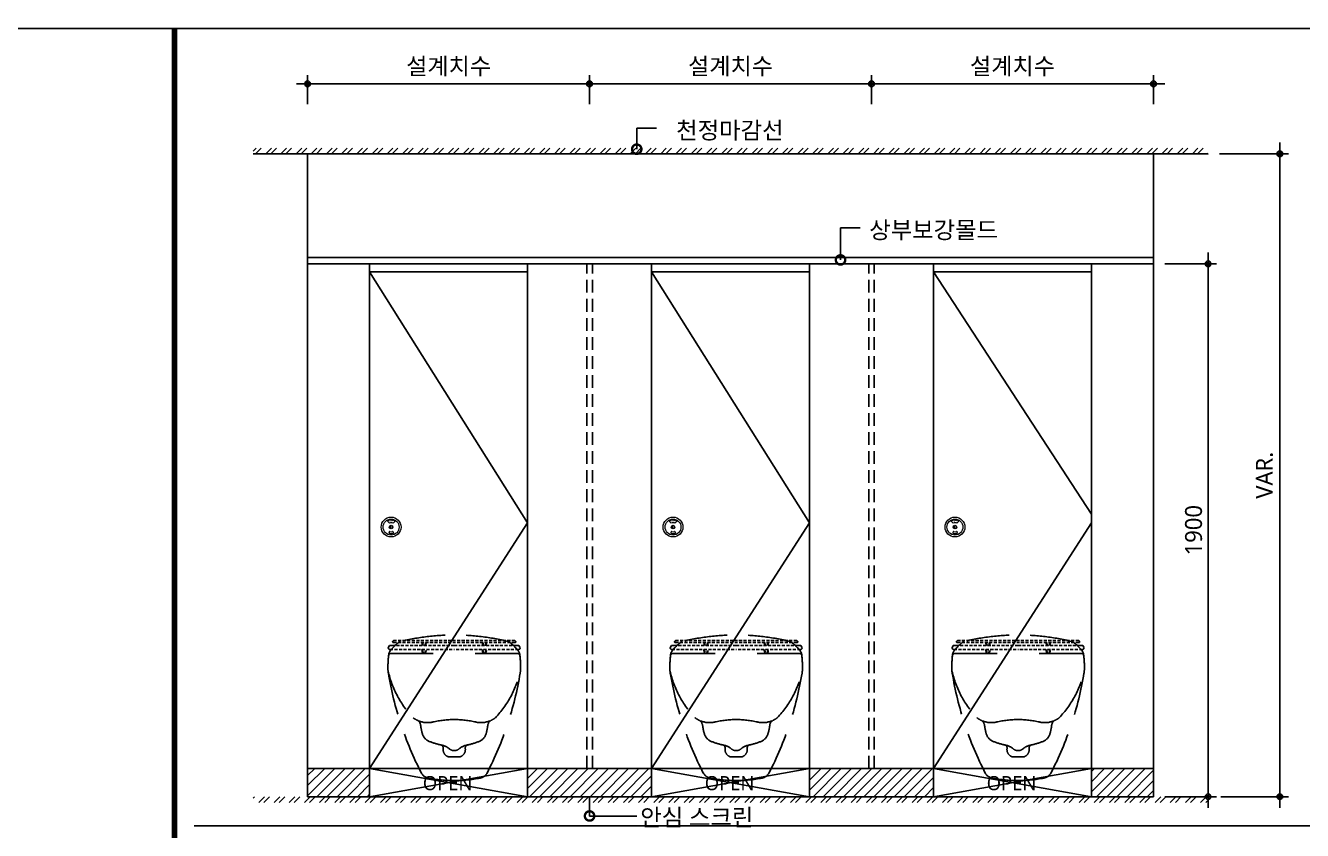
# Model space of a CAD drawing. Extents: x -256 to 8104, y -176 to 5714.
# Drawn here: x 2220 to 4485, y 4116 to 5543 of the extents above; entities that cross this region are included whole.
import ezdxf
from ezdxf.enums import TextEntityAlignment as Align

# ---------------------------------------------------------------- set-up
doc = ezdxf.new("R2010")
doc.units = 0
doc.header["$LTSCALE"] = 30
doc.linetypes.add('HIDDEN', pattern=[0.375, 0.25, -0.125])
doc.layers.get('0').update_dxf_attribs({"linetype": 'CONTINUOUS'})
doc.layers.get('DEFPOINTS').update_dxf_attribs({"linetype": 'CONTINUOUS'})
for name, color, linetype in [('DIM', 7, 'CONTINUOUS'), ('HAT', 8, 'CONTINUOUS'), ('HID', 9, 'HIDDEN'), ('문자', 3, 'CONTINUOUS'), ('부자재', 4, 'CONTINUOUS'), ('잠금쇠(회전형)', 4, 'CONTINUOUS'), ('치수', 1, 'CONTINUOUS'), ('판넬', 2, 'CONTINUOUS'), ('해치', 8, 'CONTINUOUS')]:
    doc.layers.add(name, color=color, linetype=linetype)
doc.styles.add('HDW', font='gulim.ttc')
doc.styles.add('돋움', font='malgun.ttf')
doc.dimstyles.new('10', dxfattribs={"dimscale": 10, "dimtxt": 3, "dimasz": 1, "dimexe": 1.5, "dimexo": 2, "dimgap": 1, "dimtad": 1, "dimdec": 0, "dimlunit": 6, "dimtxsty": '돋움', "dimblk": 'DIMDOT', "dimcen": -1, "dimdle": 1.5, "dimclrt": 3, "dimazin": 3, "dimtfac": 1, "dimtdec": 0, "dimtix": 1, "dimtmove": 2, "dimatfit": 3, "dimldrblk": 'DIMDOT', "dimarcsym": 0})
pattern_1 = [(45, (190151.98, -6962.043), (-8.980256, 8.980256), [])]

# ---------------------------------------------------------------- blocks, each defined once
blk = doc.blocks.new('DIMDOT')
at = {"linetype": 'Continuous'}
blk.add_line((-2, 0), (2, 0), dxfattribs=at)
for radius in [0.5, 0.25]:
    blk.add_circle((0, 0), radius, dxfattribs=at)
blk = doc.blocks.new('*D1070')
at = {"layer": 'DEFPOINTS', "color": 0}
for p in [(201693.7, -1346.1), (201193.7, -1402.4), (201693.7, -1402.4)]:
    blk.add_point(p, dxfattribs=at)
at = {"layer": 'DIM', "color": 0, "lineweight": -2, "ltscale": 10}
for p, q in [((201193.7, -1382.4), (201193.7, -1331.1)), ((201693.7, -1382.4), (201693.7, -1331.1)), ((201203.7, -1346.1), (201683.7, -1346.1))]:
    blk.add_line(p, q, dxfattribs=at)
at = {"layer": 'DIM', "color": 0, "lineweight": -2, "xscale": 10, "yscale": 10, "zscale": 10, "rotation": 180}
blk.add_blockref('DIMDOT', (201193.7, -1346.1), dxfattribs=at)
at = {"layer": 'DIM', "color": 0, "lineweight": -2, "xscale": 10, "yscale": 10, "zscale": 10}
blk.add_blockref('DIMDOT', (201693.7, -1346.1), dxfattribs=at)
at = {"layer": 'DIM', "color": 3, "insert": (201443.7, -1316.5), "char_height": 30, "attachment_point": 5, "style": '돋움'}
blk.add_mtext('설계치수', dxfattribs=at)
blk = doc.blocks.new('*D1071')
at = {"layer": 'DEFPOINTS', "color": 0}
for p in [(202193.7, -1346.1), (201693.7, -1402.4), (202193.7, -1402.4)]:
    blk.add_point(p, dxfattribs=at)
at = {"layer": 'DIM', "color": 0, "lineweight": -2, "ltscale": 10}
for p, q in [((201693.7, -1382.4), (201693.7, -1331.1)), ((202193.7, -1382.4), (202193.7, -1331.1)), ((201703.7, -1346.1), (202183.7, -1346.1))]:
    blk.add_line(p, q, dxfattribs=at)
at = {"layer": 'DIM', "color": 0, "lineweight": -2, "xscale": 10, "yscale": 10, "zscale": 10, "rotation": 180}
blk.add_blockref('DIMDOT', (201693.7, -1346.1), dxfattribs=at)
at = {"layer": 'DIM', "color": 0, "lineweight": -2, "xscale": 10, "yscale": 10, "zscale": 10}
blk.add_blockref('DIMDOT', (202193.7, -1346.1), dxfattribs=at)
at = {"layer": 'DIM', "color": 3, "insert": (201943.7, -1316.5), "char_height": 30, "attachment_point": 5, "style": '돋움'}
blk.add_mtext('설계치수', dxfattribs=at)
blk = doc.blocks.new('*D1072')
at = {"layer": 'DEFPOINTS', "color": 0}
for p in [(202693.7, -1346.1), (202193.7, -1402.4), (202693.7, -1402.4)]:
    blk.add_point(p, dxfattribs=at)
at = {"layer": 'DIM', "color": 0, "lineweight": -2, "ltscale": 10}
for p, q in [((202193.7, -1382.4), (202193.7, -1331.1)), ((202693.7, -1382.4), (202693.7, -1331.1)), ((202203.7, -1346.1), (202683.7, -1346.1))]:
    blk.add_line(p, q, dxfattribs=at)
at = {"layer": 'DIM', "color": 0, "lineweight": -2, "xscale": 10, "yscale": 10, "zscale": 10, "rotation": 180}
blk.add_blockref('DIMDOT', (202193.7, -1346.1), dxfattribs=at)
at = {"layer": 'DIM', "color": 0, "lineweight": -2, "xscale": 10, "yscale": 10, "zscale": 10}
blk.add_blockref('DIMDOT', (202693.7, -1346.1), dxfattribs=at)
at = {"layer": 'DIM', "color": 3, "insert": (202443.7, -1316.5), "char_height": 30, "attachment_point": 5, "style": '돋움'}
blk.add_mtext('설계치수', dxfattribs=at)
blk = doc.blocks.new('*D1073')
at = {"layer": 'DEFPOINTS', "color": 0}
for p in [(202693.7, -1665.3), (202693.7, -2610.3), (202790.6, -2610.3)]:
    blk.add_point(p, dxfattribs=at)
at = {"layer": 'DIM', "color": 0, "lineweight": -2, "ltscale": 10}
for p, q in [((202713.7, -1665.3), (202805.6, -1665.3)), ((202790.6, -1675.3), (202790.6, -2600.3)), ((202713.7, -2610.3), (202805.6, -2610.3))]:
    blk.add_line(p, q, dxfattribs=at)
at = {"layer": 'DIM', "color": 0, "lineweight": -2, "xscale": 10, "yscale": 10, "zscale": 10}
for p, rotation in [((202790.6, -1665.3), 90), ((202790.6, -2610.3), 270)]:
    blk.add_blockref('DIMDOT', p, dxfattribs=dict(at, rotation=rotation))
at = {"layer": 'DIM', "color": 3, "insert": (202765, -2137.8), "char_height": 30, "attachment_point": 5, "rotation": 90, "style": '돋움'}
blk.add_mtext('1900', dxfattribs=at)
blk = doc.blocks.new('A$C460A2A32')
at = {"color": 0}
for p, q in [((12.8, 32), (11.2, 30.4)), ((12.8, 32), (162.3, 32)), ((311.8, 32), (162.3, 32)), ((311.8, 32), (313.4, 30.4)), ((2.8, 20), (0.5, 16)), ((2.8, 20), (8.6, 20)), ((3.9, 10), (162.3, 10)), ((8.6, 20), (162.3, 20)), ((12.6, 27), (162.3, 27)), ((312, 27), (162.3, 27)), ((316, 20), (162.3, 20)), ((320.7, 10), (162.3, 10)), ((321.8, 20), (316, 20)), ((321.8, 20), (324.1, 16))]:
    blk.add_line(p, q, dxfattribs=at)
for centre, radius, start, end in [((3.9, 14), 4, 150.0107, 270), ((12.6, 29), 2, 135, 270), ((108.9, 28.2), 26, 182.6717, 198.4118), ((108.9, 10), 26, 180, 202.6199), ((107.4, 28.2), 23, 183.0205, 200.9186), ((107.4, 10), 23, 180, 205.7715), ((68.6, 10), 23, 334.2285, 0), ((68.6, 28.2), 23, 339.0814, 356.9795), ((67.1, 10), 26, 337.3801, 0), ((67.1, 28.2), 26, 341.5882, 357.3283), ((257.5, 28.2), 26, 182.6717, 198.4118), ((257.5, 10), 26, 180, 202.6199), ((256, 28.2), 23, 183.0205, 200.9186), ((256, 10), 23, 180, 205.7715), ((217.2, 10), 23, 334.2285, 0), ((217.2, 28.2), 23, 339.0814, 356.9795), ((215.7, 10), 26, 337.3801, 0), ((215.7, 28.2), 26, 341.5882, 357.3283), ((312, 29), 2, 270, 45), ((320.7, 14), 4, 270, 29.9893)]:
    blk.add_arc(centre, radius, start, end, dxfattribs=at)
blk = doc.blocks.new('_DOTSMALL')
at = {"color": 0, "linetype": 'ByBlock', "const_width": 0.5}
blk.add_lwpolyline([(-0.0625, 0, 1), (0.0625, 0, 1)], format="xyb", close=True, dxfattribs=at)
blk = doc.blocks.new('A$C63EC304E')
at = {"layer": '치수', "color": 1, "xscale": 2.5, "yscale": 2.5, "zscale": 2.5, "rotation": 234.3098741996962}
blk.add_blockref('_DOTSMALL', (0.31, 0.31), dxfattribs=at)
blk = doc.blocks.new('A$C2BC9653E')
at = {"layer": '치수', "xscale": 0.3333333333333333, "yscale": 0.3333333333333333, "zscale": 0.3333333333333333}
blk.add_blockref('A$C63EC304E', (0, 0), dxfattribs=at)
blk = doc.blocks.new('A$C7FC71301')
at = {"layer": '치수', "rotation": 180}
blk.add_blockref('A$C2BC9653E', (0.208, 0.208), dxfattribs=at)
blk = doc.blocks.new('A$C4A20372B')
at = {"layer": '치수'}
blk.add_blockref('A$C7FC71301', (0, 0), dxfattribs=at)
blk = doc.blocks.new('A$C566469F5')
at = {"layer": '치수'}
blk.add_blockref('A$C4A20372B', (0, 0), dxfattribs=at)
blk = doc.blocks.new('A$C7E317CD4')
at = {"layer": '해치', "xscale": 2, "yscale": 2, "zscale": 2}
blk.add_blockref('A$C566469F5', (0, 0), dxfattribs=at)
blk = doc.blocks.new('A$C601D7F27')
at = {"layer": '치수'}
blk.add_blockref('A$C7E317CD4', (0, 0), dxfattribs=at)
blk = doc.blocks.new('A$C38802C08')
at = {"layer": '치수'}
blk.add_blockref('A$C601D7F27', (0, 0), dxfattribs=at)
blk = doc.blocks.new('*D1089')
at = {"layer": 'DEFPOINTS', "color": 0}
for p in [(202790.6, -1470.5), (202918, -1470.5), (202793.1, -2610.3)]:
    blk.add_point(p, dxfattribs=at)
at = {"layer": 'DIM', "color": 0, "lineweight": -2, "ltscale": 10}
for p, q in [((202810.6, -1470.5), (202933, -1470.5)), ((202918, -2600.3), (202918, -1480.5)), ((202813.1, -2610.3), (202933, -2610.3))]:
    blk.add_line(p, q, dxfattribs=at)
at = {"layer": 'DIM', "color": 0, "lineweight": -2, "xscale": 10, "yscale": 10, "zscale": 10}
for p, rotation in [((202918, -1470.5), 90), ((202918, -2610.3), 270)]:
    blk.add_blockref('DIMDOT', p, dxfattribs=dict(at, rotation=rotation))
at = {"layer": 'DIM', "color": 3, "insert": (202890.7, -2040.4), "char_height": 30, "attachment_point": 5, "rotation": 90, "style": '돋움'}
blk.add_mtext('VAR.', dxfattribs=at)
blk = doc.blocks.new('BASIC_40', base_point=(198473.5, -6786.3))
at = {"layer": 'HAT'}
h = blk.add_hatch(dxfattribs=at)
h.set_pattern_fill('ANSI32', color=256, scale=2, style=0)
h.set_pattern_definition([(45, (189857.61, -7103.519), (-13.470384, 13.470384), []), (45, (189866.59, -7103.519), (-13.470384, 13.470384), [])])
h.paths.add_polyline_path([(201097, -1460.5), (202790.6, -1460.5), (202790.6, -1470.5), (201097, -1470.5)])
h = blk.add_hatch(dxfattribs=at)
h.set_pattern_fill('ANSI32', color=256, scale=2, style=0)
h.set_pattern_definition([(45, (189857.61, -6921.539), (-13.470384, 13.470384), []), (45, (189866.59, -6921.539), (-13.470384, 13.470384), [])])
h.paths.add_polyline_path([(201097, -2620.8), (202790.6, -2620.8), (202790.6, -2610.8), (201097, -2610.8)])
at = {"layer": '해치', "transparency": 33554687}
h = blk.add_hatch(dxfattribs=at)
h.set_pattern_fill('ANSI31', color=3, scale=4)
h.set_pattern_definition(pattern_1)
h.paths.add_polyline_path([(201193.7, -2560.3), (201303.7, -2560.3), (201303.7, -2610.3), (201193.7, -2610.3)])
h = blk.add_hatch(dxfattribs=at)
h.set_pattern_fill('ANSI31', color=3, scale=4)
h.set_pattern_definition(pattern_1)
h.paths.add_polyline_path([(201583.7, -2560.3), (201803.7, -2560.3), (201803.7, -2610.3), (201583.7, -2610.3)])
h.paths.add_polyline_path([(202083.7, -2560.3), (202303.7, -2560.3), (202303.7, -2610.3), (202083.7, -2610.3)])
h.paths.add_polyline_path([(202583.7, -2560.3), (202693.7, -2560.3), (202693.7, -2610.3), (202583.7, -2610.3)])
at = {"color": 2}
blk.add_line((201097, -1470.5), (202790.6, -1470.5), dxfattribs=at)
for p, q in [((201193.7, -2131.7), (201193.7, -1470.5)), ((202693.7, -2131.7), (202693.7, -1470.5)), ((201193.7, -2145.4), (201193.7, -2610.3)), ((202693.7, -2145.4), (202693.7, -2610.3)), ((201193.7, -2610.3), (202693.7, -2610.3))]:
    blk.add_line(p, q)
at = {"color": 8}
blk.add_line((200992.3, -2662.1), (204340.1, -2662.1), dxfattribs=at)
at = {"color": 8, "const_width": 10}
blk.add_lwpolyline([(200957.6, -4017), (200957.6, -1247.9)], dxfattribs=at)
at = {"color": 2}
for points in [[(198472.8, -1247.9), (205725.1, -1247.9), (205725.1, -6786.2), (198472.8, -6786.2)], [(198472.8, -1247.9), (205725.1, -1247.9), (205725.1, -6786.2), (198472.8, -6786.2)], [(198472.8, -1247.9), (206454.7, -1247.9), (206454.7, -6786.2), (198472.8, -6786.2)], [(201193.7, -1654.3), (202693.7, -1654.3), (202693.7, -1665.3), (201193.7, -1665.3)]]:
    blk.add_lwpolyline(points, close=True, dxfattribs=at)
at = {"layer": 'HID', "ltscale": 3}
for p, q in [((201688.7, -2560.3), (201688.7, -1665.3)), ((201698.7, -2560.3), (201698.7, -1665.3)), ((202188.7, -2560.3), (202188.7, -1665.3)), ((202198.7, -2560.3), (202198.7, -1665.3))]:
    blk.add_line(p, q, dxfattribs=at)
at = {"layer": 'HID', "ltscale": 10}
for p, q in [((201341.5, -2356.3), (201453.7, -2356.3)), ((201565.9, -2356.3), (201453.7, -2356.3)), ((201841.5, -2356.3), (201953.7, -2356.3)), ((202065.9, -2356.3), (201953.7, -2356.3)), ((202341.5, -2356.3), (202453.7, -2356.3)), ((202565.9, -2356.3), (202453.7, -2356.3))]:
    blk.add_line(p, q, dxfattribs=at)
for centre, radius, start, end in [((201453.7, -2726.7), 403.1, 76.2923, 103.7077), ((201953.7, -2726.7), 403.1, 76.2923, 103.7077), ((202453.7, -2726.7), 403.1, 76.2923, 103.7077), ((201346.6, -2358.4), 9, 143.1013, 172.4918), ((201411.3, -2407), 90, 128.0065, 143.1013), ((201359.6, -2340.8), 6, 103.9579, 128.0065), ((201547.8, -2340.8), 6, 51.9935, 76.0421), ((201496.1, -2407), 90, 36.8987, 51.9935), ((201560.8, -2358.4), 9, 7.5082, 36.8987), ((201846.6, -2358.4), 9, 143.1013, 172.4918), ((201911.3, -2407), 90, 128.0065, 143.1013), ((201859.6, -2340.8), 6, 103.9579, 128.0065), ((202047.8, -2340.8), 6, 51.9935, 76.0421), ((201996.1, -2407), 90, 36.8987, 51.9935), ((202060.8, -2358.4), 9, 7.5082, 36.8987), ((202346.6, -2358.4), 9, 143.1013, 172.4918), ((202411.3, -2407), 90, 128.0065, 143.1013), ((202359.6, -2340.8), 6, 103.9579, 128.0065), ((202547.8, -2340.8), 6, 51.9935, 76.0421), ((202496.1, -2407), 90, 36.8987, 51.9935), ((202560.8, -2358.4), 9, 7.5082, 36.8987), ((201516.1, -2380.7), 180, 172.4918, 181.055), ((201341.5, -2360.5), 4.2, 90, 173.3826), ((201565.9, -2360.5), 4.2, 6.6174, 90), ((201391.3, -2380.7), 180, 358.945, 7.5082), ((202016.1, -2380.7), 180, 172.4918, 181.055), ((201841.5, -2360.5), 4.2, 90, 173.3826), ((202065.9, -2360.5), 4.2, 6.6174, 90), ((201891.3, -2380.7), 180, 358.945, 7.5082), ((202516.1, -2380.7), 180, 172.4918, 181.055), ((202341.5, -2360.5), 4.2, 90, 173.3826), ((202565.9, -2360.5), 4.2, 6.6174, 90), ((202391.3, -2380.7), 180, 358.945, 7.5082), ((201378.1, -2383.3), 42, 181.055, 190.5892), ((201509, -2348.3), 177, 192.809, 223.5419), ((201931.1, -2293.1), 602.3, 189.3568, 207.2383), ((200976.3, -2293.1), 602.3, 332.7617, 350.6432), ((201398.4, -2348.3), 177, 316.4581, 347.191), ((201529.3, -2383.3), 42, 349.4108, 358.945), ((201878.1, -2383.3), 42, 181.055, 190.5892), ((202009, -2348.3), 177, 192.809, 223.5419), ((202431.1, -2293.1), 602.3, 189.3568, 207.2383), ((201476.3, -2293.1), 602.3, 332.7617, 350.6432), ((201898.4, -2348.3), 177, 316.4581, 347.191), ((202029.3, -2383.3), 42, 349.4108, 358.945), ((202378.1, -2383.3), 42, 181.055, 190.5892), ((202509, -2348.3), 177, 192.809, 223.5419), ((202931.1, -2293.1), 602.3, 189.3568, 207.2383), ((201976.3, -2293.1), 602.3, 332.7617, 350.6432), ((202398.4, -2348.3), 177, 316.4581, 347.191), ((202529.3, -2383.3), 42, 349.4108, 358.945), ((201406.3, -2437), 42, 232.3598, 243.5689), ((201382.2, -2485.3), 12, 6.9609, 63.5689), ((201406.3, -2437), 42, 248.0565, 282.8609), ((201484.6, -2472.9), 91.1, 186.9609, 196.5836), ((201453.7, -2644.6), 171, 90, 102.8609), ((201453.7, -2644.6), 171, 77.1391, 90), ((201501.1, -2437), 42, 257.1391, 291.9435), ((201422.8, -2472.9), 91.1, 343.4164, 353.0391), ((201525.1, -2485.3), 12, 116.4311, 173.0391), ((201501.1, -2437), 42, 296.4311, 307.6402), ((201906.3, -2437), 42, 232.3598, 243.5689), ((201882.2, -2485.3), 12, 6.9609, 63.5689), ((201906.3, -2437), 42, 248.0565, 282.8609), ((201984.6, -2472.9), 91.1, 186.9609, 196.5836), ((201953.7, -2644.6), 171, 90, 102.8609), ((201953.7, -2644.6), 171, 77.1391, 90), ((202001.1, -2437), 42, 257.1391, 291.9435), ((201922.8, -2472.9), 91.1, 343.4164, 353.0391), ((202025.1, -2485.3), 12, 116.4311, 173.0391), ((202001.1, -2437), 42, 296.4311, 307.6402), ((202406.3, -2437), 42, 232.3598, 243.5689), ((202382.2, -2485.3), 12, 6.9609, 63.5689), ((202406.3, -2437), 42, 248.0565, 282.8609), ((202484.6, -2472.9), 91.1, 186.9609, 196.5836), ((202453.7, -2644.6), 171, 90, 102.8609), ((202453.7, -2644.6), 171, 77.1391, 90), ((202501.1, -2437), 42, 257.1391, 291.9435), ((202422.8, -2472.9), 91.1, 343.4164, 353.0391), ((202525.1, -2485.3), 12, 116.4311, 173.0391), ((202501.1, -2437), 42, 296.4311, 307.6402), ((201417.4, -2492.9), 21, 196.5836, 247.6201), ((201453.7, -2404.7), 116.3, 247.6201, 258.9228), ((201453.7, -2404.7), 116.3, 281.0772, 292.3799), ((201490, -2492.9), 21, 292.3799, 343.4164), ((201917.4, -2492.9), 21, 196.5836, 247.6201), ((201953.7, -2404.7), 116.3, 247.6201, 258.9228), ((201953.7, -2404.7), 116.3, 281.0772, 292.3799), ((201990, -2492.9), 21, 292.3799, 343.4164), ((202417.4, -2492.9), 21, 196.5836, 247.6201), ((202453.7, -2404.7), 116.3, 247.6201, 258.9228), ((202453.7, -2404.7), 116.3, 281.0772, 292.3799), ((202490, -2492.9), 21, 292.3799, 343.4164), ((201428.2, -2524.3), 6, 0, 77.9673), ((201425.6, -2548.3), 30, 49.4621, 78.9228), ((201447.6, -2526.7), 13.6, 169.8446, 248.5821), ((201453.7, -2515.4), 13.3, 229.4621, 270), ((201453.7, -2515.4), 13.3, 270, 310.5379), ((201481.8, -2548.3), 30, 101.0772, 130.5379), ((201459.8, -2526.7), 13.6, 291.4179, 10.1554), ((201479.2, -2524.3), 6, 102.0327, 180), ((201928.2, -2524.3), 6, 0, 77.9673), ((201925.6, -2548.3), 30, 49.4621, 78.9228), ((201947.6, -2526.7), 13.6, 169.8446, 248.5821), ((201953.7, -2515.4), 13.3, 229.4621, 270), ((201953.7, -2515.4), 13.3, 270, 310.5379), ((201981.8, -2548.3), 30, 101.0772, 130.5379), ((201959.8, -2526.7), 13.6, 291.4179, 10.1554), ((201979.2, -2524.3), 6, 102.0327, 180), ((202428.2, -2524.3), 6, 0, 77.9673), ((202425.6, -2548.3), 30, 49.4621, 78.9228), ((202447.6, -2526.7), 13.6, 169.8446, 248.5821), ((202453.7, -2515.4), 13.3, 229.4621, 270), ((202453.7, -2515.4), 13.3, 270, 310.5379), ((202481.8, -2548.3), 30, 101.0772, 130.5379), ((202459.8, -2526.7), 13.6, 291.4179, 10.1554), ((202479.2, -2524.3), 6, 102.0327, 180), ((201453.7, -2368.8), 171, 266.2838, 270), ((201453.7, -2368.8), 171, 270, 273.7162), ((201953.7, -2368.8), 171, 266.2838, 270), ((201953.7, -2368.8), 171, 270, 273.7162), ((202453.7, -2368.8), 171, 266.2838, 270), ((202453.7, -2368.8), 171, 270, 273.7162), ((201411.1, -2559.6), 18, 210.6249, 258.7833), ((201453.7, -2344.8), 237, 258.7833, 270), ((201453.7, -2344.8), 237, 270, 281.2167), ((201496.3, -2559.6), 18, 281.2167, 329.3751), ((201911.1, -2559.6), 18, 210.6249, 258.7833), ((201953.7, -2344.8), 237, 258.7833, 270), ((201953.7, -2344.8), 237, 270, 281.2167), ((201996.3, -2559.6), 18, 281.2167, 329.3751), ((202411.1, -2559.6), 18, 210.6249, 258.7833), ((202453.7, -2344.8), 237, 258.7833, 270), ((202453.7, -2344.8), 237, 270, 281.2167), ((202496.3, -2559.6), 18, 281.2167, 329.3751)]:
    blk.add_arc(centre, radius, start, end, dxfattribs=at)
at = {"layer": '부자재', "color": 3}
blk.add_line((202693.7, -1470.5), (201193.7, -1470.5), dxfattribs=at)
blk.add_line((202693.7, -1470.5), (201193.7, -1470.5), dxfattribs=at)
at = {"layer": '잠금쇠(회전형)', "linetype": 'Continuous', "lineweight": 15}
for p, q in [((201335.1, -2121.6), (201338.7, -2125.6)), ((201348.8, -2121.6), (201345.2, -2125.6)), ((201835.1, -2121.6), (201838.7, -2125.6)), ((201848.8, -2121.6), (201845.2, -2125.6)), ((202335.1, -2121.6), (202338.7, -2125.6)), ((202348.8, -2121.6), (202345.2, -2125.6)), ((201338.4, -2140.8), (201338, -2141.9)), ((201340.3, -2129.3), (201340.3, -2135.1)), ((201343, -2129.4), (201343, -2135.1)), ((201345.5, -2140.8), (201345.9, -2141.9)), ((201838.4, -2140.8), (201838, -2141.9)), ((201840.3, -2129.3), (201840.3, -2135.1)), ((201843, -2129.4), (201843, -2135.1)), ((201845.5, -2140.8), (201845.9, -2141.9)), ((202338.4, -2140.8), (202338, -2141.9)), ((202340.3, -2129.3), (202340.3, -2135.1)), ((202343, -2129.4), (202343, -2135.1)), ((202345.5, -2140.8), (202345.9, -2141.9))]:
    blk.add_line(p, q, dxfattribs=at)
for centre, radius in [((201341.7, -2132.2), 17.6), ((201341.7, -2132.2), 14.1), ((201841.7, -2132.2), 17.6), ((201841.7, -2132.2), 14.1), ((202341.7, -2132.2), 17.6), ((202341.7, -2132.2), 14.1), ((201341.7, -2132.2), 3.21), ((201841.7, -2132.2), 3.21), ((202341.7, -2132.2), 3.21)]:
    blk.add_circle(centre, radius, dxfattribs=at)
for centre, radius, start, end in [((201342, -2133.9), 14.1, 61.0478, 118.9522), ((201342, -2131.6), 6.81, 61.8696, 118.1304), ((201842, -2133.9), 14.1, 61.0478, 118.9522), ((201842, -2131.6), 6.81, 61.8696, 118.1304), ((202342, -2133.9), 14.1, 61.0478, 118.9522), ((202342, -2131.6), 6.81, 61.8696, 118.1304), ((201338.9, -2142.3), 0.98, 160.8571, 255.4685), ((201339.3, -2141.1), 0.98, 72.2332, 160.8571), ((201342, -2130.5), 13.2, 255.4685, 284.5315), ((201342, -2132.8), 7.75, 252.2332, 287.7668), ((201344.6, -2141.1), 0.98, 19.1429, 107.7668), ((201345, -2142.3), 0.98, 284.5315, 19.1429), ((201838.9, -2142.3), 0.98, 160.8571, 255.4685), ((201839.3, -2141.1), 0.98, 72.2332, 160.8571), ((201842, -2130.5), 13.2, 255.4685, 284.5315), ((201842, -2132.8), 7.75, 252.2332, 287.7668), ((201844.6, -2141.1), 0.98, 19.1429, 107.7668), ((201845, -2142.3), 0.98, 284.5315, 19.1429), ((202338.9, -2142.3), 0.98, 160.8571, 255.4685), ((202339.3, -2141.1), 0.98, 72.2332, 160.8571), ((202342, -2130.5), 13.2, 255.4685, 284.5315), ((202342, -2132.8), 7.75, 252.2332, 287.7668), ((202344.6, -2141.1), 0.98, 19.1429, 107.7668), ((202345, -2142.3), 0.98, 284.5315, 19.1429)]:
    blk.add_arc(centre, radius, start, end, dxfattribs=at)
at = {"layer": '치수'}
for p, q in [((201777.4, -1461.9), (201777.4, -1424.8)), ((201777.4, -1424.8), (201812.5, -1424.8)), ((202138.8, -1658.3), (202138.8, -1601.6)), ((202138.8, -1601.6), (202173.9, -1601.6)), ((201583.7, -2125), (201303.7, -1679.9)), ((202083.7, -2125), (201803.7, -1679.9)), ((202583.7, -2109.5), (202303.7, -1679.9)), ((201583.7, -2125), (201303.7, -2560.3)), ((202083.7, -2125), (201803.7, -2560.3)), ((202583.7, -2125), (202303.7, -2560.3)), ((201303.7, -2610.3), (201583.7, -2560.3)), ((201303.7, -2560.3), (201583.7, -2610.3)), ((201803.7, -2610.3), (202083.7, -2560.3)), ((201803.7, -2560.3), (202083.7, -2610.3)), ((202303.7, -2610.3), (202583.7, -2560.3)), ((202303.7, -2560.3), (202583.7, -2610.3)), ((201693.7, -2610.3), (201693.7, -2644.6)), ((201777.8, -2644.6), (201693.7, -2644.6))]:
    blk.add_line(p, q, dxfattribs=at)
at = {"layer": '판넬'}
for p, q in [((201583.7, -1679.9), (201303.7, -1679.9)), ((201303.7, -1695.3), (201303.7, -2560.3)), ((201583.7, -1695.3), (201583.7, -2517.2)), ((202083.7, -1679.9), (201803.7, -1679.9)), ((201803.7, -1695.3), (201803.7, -2560.3)), ((202083.7, -1695.3), (202083.7, -1707.7)), ((202583.7, -1679.9), (202303.7, -1679.9)), ((202303.7, -1695.3), (202303.7, -2560.3)), ((202583.7, -1695.3), (202583.7, -1707.7)), ((202083.7, -1707.7), (202083.7, -2517.2)), ((202583.7, -1707.7), (202583.7, -2517.2)), ((201583.7, -2517.2), (201583.7, -2560.3)), ((202083.7, -2517.2), (202083.7, -2560.3)), ((202583.7, -2517.2), (202583.7, -2560.3)), ((201583.7, -2560.3), (201303.7, -2560.3)), ((202083.7, -2560.3), (201803.7, -2560.3)), ((202583.7, -2560.3), (202303.7, -2560.3))]:
    blk.add_line(p, q, dxfattribs=at)
at = {"layer": '판넬', "color": 3}
for p, q in [((201303.7, -2560.3), (201193.7, -2560.3)), ((201803.7, -2560.3), (201583.7, -2560.3)), ((201803.7, -2560.3), (201703.7, -2560.3)), ((202303.7, -2560.3), (202083.7, -2560.3)), ((202693.7, -2560.3), (202583.7, -2560.3))]:
    blk.add_line(p, q, dxfattribs=at)
at = {"layer": '판넬'}
for points in [[(201303.7, -2560.3), (201193.7, -2560.3), (201193.7, -1665.3), (201303.7, -1665.3)], [(201583.7, -1665.3), (201803.7, -1665.3), (201803.7, -2560.3), (201583.7, -2560.3)], [(202083.7, -1665.3), (202303.7, -1665.3), (202303.7, -2560.3), (202083.7, -2560.3)], [(202693.7, -2560.3), (202583.7, -2560.3), (202583.7, -1665.3), (202693.7, -1665.3)]]:
    blk.add_lwpolyline(points, close=True, dxfattribs=at)
at = {"layer": '해치', "color": 3}
blk.add_line((201583.7, -1695.3), (201583.7, -1665.3), dxfattribs=at)
for points in [[(201193.7, -2560.3), (201303.7, -2560.3), (201303.7, -2610.3), (201193.7, -2610.3)], [(201583.7, -2560.3), (201803.7, -2560.3), (201803.7, -2610.3), (201583.7, -2610.3)], [(202083.7, -2560.3), (202303.7, -2560.3), (202303.7, -2610.3), (202083.7, -2610.3)], [(202583.7, -2560.3), (202693.7, -2560.3), (202693.7, -2610.3), (202583.7, -2610.3)]]:
    blk.add_lwpolyline(points, close=True, dxfattribs=at)
at = {"layer": 'HID', "ltscale": 10, "xscale": 0.7200000000011642, "yscale": 0.7200000000011642, "zscale": 0.7200000000011642}
for p in [(201336.8, -2356.5), (201836.8, -2356.5), (202336.8, -2356.5)]:
    blk.add_blockref('A$C460A2A32', p, dxfattribs=at)
at = {"layer": '해치', "xscale": -20, "yscale": 20, "zscale": 20, "rotation": 180}
for p in [(201773.2, -1458), (202134.6, -1654.3)]:
    blk.add_blockref('A$C38802C08', p, dxfattribs=at)
at = {"layer": '해치', "xscale": -20, "yscale": 20, "zscale": 20}
blk.add_blockref('A$C38802C08', (201697.9, -2648.7), dxfattribs=at)
at = {"layer": '문자', "style": '돋움'}
for s, height, p in [('천정마감선', 30.34, (201942.5, -1428.3)), ('상부보강몰드', 30.34, (202303.9, -1605.1)), ('OPEN', 25, (201442, -2586.3)), ('OPEN', 25, (201942, -2586.3)), ('OPEN', 25, (202442, -2586.3)), ('안심 스크린', 30.34, (201883.9, -2646.3))]:
    blk.add_text(s, height=height, dxfattribs=at).set_placement(p, align=Align.MIDDLE)
at = {"layer": '잠금쇠(회전형)', "linetype": 'Continuous', "lineweight": 15, "style": 'HDW', "width": 0.659278}
for p, p2 in [((201338.8, -2123.7), (201345, -2123.7)), ((201838.8, -2123.7), (201845, -2123.7)), ((202338.8, -2123.7), (202345, -2123.7))]:
    blk.add_text('사용중', height=2.3, dxfattribs=at).set_placement(p, p2, align=Align.FIT)
at = {"layer": 'DIM', "ltscale": 10}
for base, p1, p2, picture, middle in [((201693.7, -1346.1), (201193.7, -1402.4), (201693.7, -1402.4), '*D1070', (201443.7, -1316.5)), ((202193.7, -1346.1), (201693.7, -1402.4), (202193.7, -1402.4), '*D1071', (201943.7, -1316.5)), ((202693.7, -1346.1), (202193.7, -1402.4), (202693.7, -1402.4), '*D1072', (202443.7, -1316.5))]:
    dim = blk.add_linear_dim(base=base, p1=p1, p2=p2, text='설계치수', dimstyle='10', override={"dimtxsty": '돋움'}, dxfattribs=at)
    dim.commit()
    dim.dimension.update_dxf_attribs({"geometry": picture, "text_midpoint": middle})
dim = blk.add_linear_dim(base=(202918, -1470.5), p1=(202793.1, -2610.3), p2=(202790.6, -1470.5), angle=90, text='VAR.', dimstyle='10', dxfattribs=at)
dim.commit()
dim.dimension.update_dxf_attribs({"geometry": '*D1089', "text_midpoint": (202890.7, -2040.4), "dimtype": 160})
dim = blk.add_linear_dim(base=(202790.6, -2610.3), p1=(202693.7, -1665.3), p2=(202693.7, -2610.3), angle=90, text='1900', dimstyle='10', override={"dimtxt": 3, "dimtxsty": '돋움'}, dxfattribs=at)
dim.commit()
dim.dimension.update_dxf_attribs({"geometry": '*D1073', "text_midpoint": (202765, -2137.8)})

msp = doc.modelspace()

# ---------------------------------------------------------------- block references
msp.add_blockref('BASIC_40', (0, 0))

doc.saveas('drawing.dxf')
